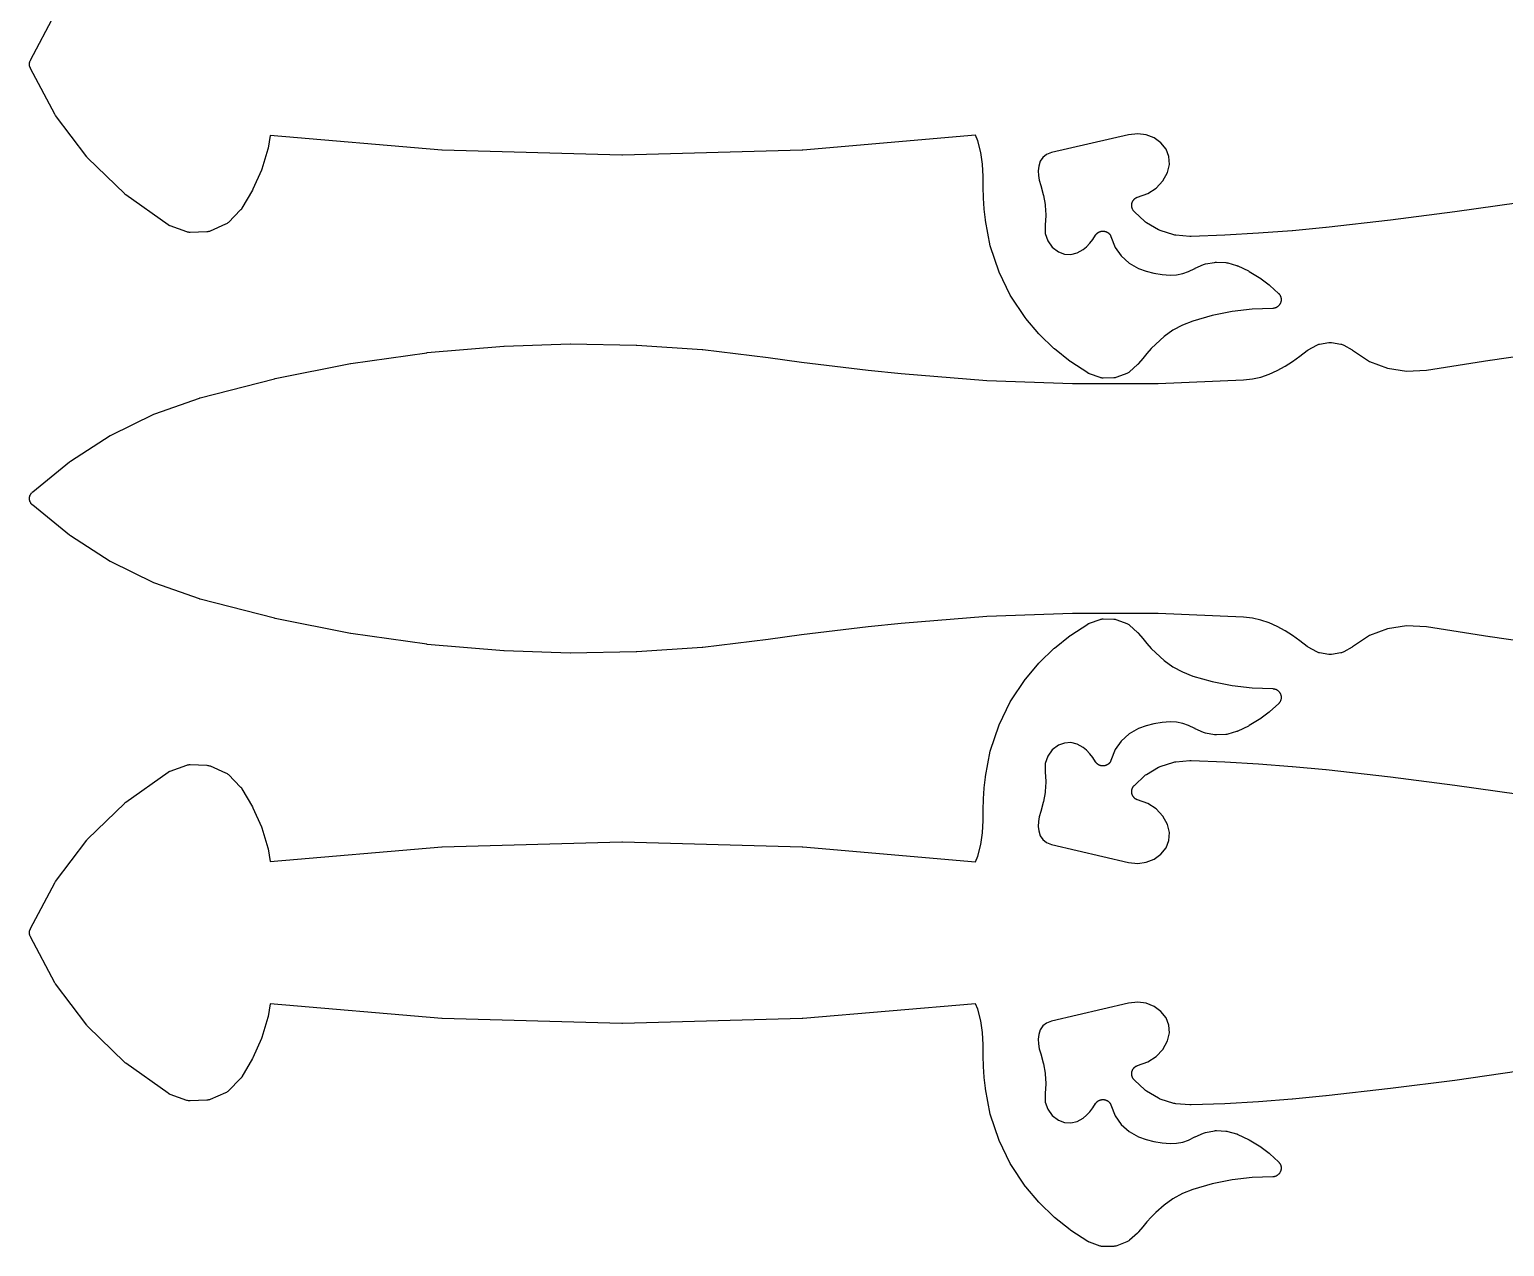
# Model space of a CAD drawing. Header units: metres. Extents: x 0 to 3000, y 0 to 1240.
# Drawn here: x 1358.8 to 1698.4, y 679.4 to 959.7 of the extents above; entities that cross this region are included whole.
import ezdxf

# ---------------------------------------------------------------- set-up
doc = ezdxf.new("R2010")
doc.units = ezdxf.units.M

msp = doc.modelspace()

# ---------------------------------------------------------------- linework, layer by layer
at = {"color": 1}
for points in [[(1701.77, 919.78), (1687.02, 917.66), (1686.99, 917.66), (1672.2, 915.76), (1672.17, 915.76), (1657.36, 914.08), (1657.34, 914.08), (1657.32, 914.08), (1649.6, 913.34), (1649.57, 913.34), (1641.83, 912.74), (1641.8, 912.74), (1634.05, 912.29), (1634.02, 912.29), (1626.27, 911.99), (1626.24, 911.99), (1626.22, 911.99), (1626.15, 911.99), (1626.07, 911.99), (1626.05, 911.99), (1626.02, 911.99), (1622.74, 912.27), (1622.51, 912.3), (1622.3, 912.36), (1619.19, 913.35), (1618.98, 913.43), (1618.78, 913.53), (1615.98, 915.18), (1615.79, 915.31), (1615.62, 915.45), (1613.22, 917.72), (1613.17, 917.78), (1613.11, 917.84), (1613.1, 917.85), (1613.09, 917.86), (1613.04, 917.93), (1612.98, 917.99), (1612.97, 918.01), (1612.97, 918.02), (1612.92, 918.09), (1612.88, 918.16), (1612.87, 918.17), (1612.86, 918.18), (1612.82, 918.26), (1612.78, 918.33), (1612.78, 918.34), (1612.77, 918.36), (1612.74, 918.44), (1612.71, 918.51), (1612.71, 918.53), (1612.7, 918.54), (1612.68, 918.62), (1612.65, 918.7), (1612.65, 918.72), (1612.65, 918.73), (1612.63, 918.81), (1612.62, 918.89), (1612.62, 918.91), (1612.61, 918.92), (1612.61, 919.01), (1612.6, 919.09), (1612.6, 919.1), (1612.6, 919.12), (1612.6, 919.2), (1612.6, 919.29), (1612.6, 919.3), (1612.6, 919.31), (1612.61, 919.4), (1612.62, 919.48), (1612.62, 919.49), (1612.63, 919.51), (1612.64, 919.59), (1612.66, 919.67), (1612.66, 919.69), (1612.67, 919.7), (1612.69, 919.78), (1612.72, 919.86), (1612.72, 919.87), (1612.73, 919.89), (1612.76, 919.96), (1612.79, 920.04), (1612.8, 920.05), (1612.81, 920.07), (1612.85, 920.14), (1612.89, 920.21), (1612.9, 920.23), (1612.9, 920.24), (1612.95, 920.31), (1613, 920.38), (1613.01, 920.39), (1613.02, 920.4), (1613.07, 920.46), (1613.12, 920.53), (1613.13, 920.54), (1613.14, 920.55), (1613.2, 920.61), (1613.26, 920.66), (1613.28, 920.67), (1613.29, 920.68), (1613.35, 920.74), (1613.42, 920.79), (1613.43, 920.8), (1613.44, 920.81), (1613.51, 920.85), (1613.58, 920.9), (1613.59, 920.9), (1613.61, 920.91), (1613.68, 920.95), (1613.75, 920.99), (1613.77, 920.99), (1613.78, 921), (1613.86, 921.03), (1613.94, 921.06), (1616.33, 921.9), (1618.22, 923.14), (1619.76, 924.79), (1620.86, 926.77), (1621.29, 928.6), (1621.17, 930.4), (1620.51, 932.08), (1619.34, 933.55), (1617.75, 934.69), (1615.93, 935.41), (1613.99, 935.68), (1611.89, 935.45), (1594.12, 931.33), (1592.96, 930.87), (1592.13, 930.2), (1591.53, 929.32), (1591.18, 928.19), (1591.09, 927.16), (1591.13, 926.05), (1591.3, 924.94), (1591.65, 923.75), (1592.25, 921.69), (1592.3, 921.46), (1592.66, 919.35), (1592.68, 919.12), (1592.79, 916.98), (1592.79, 916.75), (1592.65, 914.69), (1592.7, 912.67), (1593.27, 911), (1594.31, 909.56), (1595.76, 908.47), (1597.15, 907.97), (1598.6, 907.88), (1600.01, 908.21), (1601.39, 908.98), (1602.17, 909.64), (1602.94, 910.44), (1603.63, 911.31), (1604.29, 912.33), (1604.31, 912.35), (1604.32, 912.38), (1604.37, 912.43), (1604.41, 912.49), (1604.43, 912.51), (1604.44, 912.54), (1604.49, 912.59), (1604.54, 912.64), (1604.56, 912.66), (1604.58, 912.68), (1604.63, 912.72), (1604.68, 912.77), (1604.7, 912.79), (1604.72, 912.81), (1604.78, 912.85), (1604.83, 912.89), (1604.86, 912.91), (1604.88, 912.92), (1604.94, 912.96), (1605, 913), (1605.03, 913.01), (1605.05, 913.02), (1605.11, 913.05), (1605.18, 913.08), (1605.2, 913.09), (1605.23, 913.1), (1605.3, 913.13), (1605.36, 913.15), (1605.39, 913.16), (1605.42, 913.17), (1605.48, 913.18), (1605.55, 913.2), (1605.58, 913.21), (1605.61, 913.21), (1605.68, 913.22), (1605.74, 913.23), (1605.77, 913.24), (1605.8, 913.24), (1605.87, 913.24), (1605.94, 913.25), (1605.97, 913.25), (1606, 913.25), (1606.07, 913.24), (1606.14, 913.24), (1606.16, 913.24), (1606.19, 913.23), (1606.26, 913.22), (1606.33, 913.21), (1606.36, 913.21), (1606.39, 913.2), (1606.45, 913.19), (1606.52, 913.17), (1606.55, 913.16), (1606.58, 913.15), (1606.64, 913.13), (1606.71, 913.11), (1606.73, 913.1), (1606.76, 913.09), (1606.82, 913.05), (1606.89, 913.03), (1606.91, 913.01), (1606.94, 913), (1607, 912.96), (1607.06, 912.93), (1607.08, 912.91), (1607.1, 912.9), (1607.16, 912.85), (1607.22, 912.81), (1607.24, 912.79), (1607.26, 912.78), (1607.31, 912.73), (1607.36, 912.68), (1607.38, 912.66), (1607.4, 912.64), (1607.45, 912.59), (1607.5, 912.54), (1607.52, 912.52), (1607.53, 912.5), (1607.57, 912.44), (1607.62, 912.39), (1607.63, 912.36), (1607.65, 912.34), (1607.68, 912.28), (1607.72, 912.22), (1607.73, 912.19), (1607.75, 912.17), (1607.78, 912.1), (1607.81, 912.04), (1607.82, 912.02), (1607.83, 911.99), (1608.82, 909.5), (1610.2, 907.52), (1611.99, 905.89), (1614.19, 904.66), (1615.9, 904.04), (1617.72, 903.56), (1619.58, 903.25), (1621.44, 903.12), (1622.92, 903.19), (1624.34, 903.46), (1625.71, 903.92), (1627.14, 904.63), (1627.18, 904.65), (1627.22, 904.67), (1629.17, 905.53), (1629.39, 905.61), (1629.61, 905.67), (1631.68, 906.05), (1631.91, 906.08), (1632.14, 906.09), (1634.25, 905.99), (1634.48, 905.97), (1634.7, 905.92), (1636.75, 905.33), (1636.82, 905.31), (1636.89, 905.29), (1636.91, 905.28), (1636.94, 905.27), (1637, 905.24), (1637.07, 905.22), (1639.49, 904.06), (1639.67, 903.97), (1641.95, 902.58), (1642.12, 902.47), (1644.25, 900.86), (1644.41, 900.73), (1646.38, 898.91), (1646.38, 898.91), (1646.38, 898.91), (1646.45, 898.84), (1646.52, 898.77), (1646.52, 898.77), (1646.52, 898.77), (1646.58, 898.69), (1646.64, 898.62), (1646.64, 898.62), (1646.64, 898.61), (1646.69, 898.53), (1646.75, 898.46), (1646.75, 898.45), (1646.75, 898.45), (1646.79, 898.37), (1646.84, 898.28), (1646.84, 898.28), (1646.84, 898.28), (1646.87, 898.19), (1646.91, 898.1), (1646.91, 898.1), (1646.91, 898.09), (1646.94, 898), (1646.96, 897.91), (1646.96, 897.91), (1646.97, 897.91), (1646.98, 897.81), (1647, 897.72), (1647, 897.71), (1647, 897.71), (1647.01, 897.62), (1647.02, 897.52), (1647.02, 897.52), (1647.02, 897.52), (1647.02, 897.42), (1647.02, 897.33), (1647.02, 897.32), (1647.02, 897.32), (1647.01, 897.23), (1646.99, 897.13), (1646.99, 897.13), (1646.99, 897.13), (1646.97, 897.03), (1646.95, 896.94), (1646.95, 896.94), (1646.95, 896.93), (1646.92, 896.84), (1646.9, 896.75), (1646.89, 896.75), (1646.89, 896.75), (1646.86, 896.66), (1646.82, 896.57), (1646.82, 896.57), (1646.82, 896.57), (1646.77, 896.48), (1646.72, 896.4), (1646.72, 896.4), (1646.72, 896.39), (1646.67, 896.32), (1646.61, 896.24), (1646.61, 896.23), (1646.61, 896.23), (1646.55, 896.16), (1646.49, 896.09), (1646.49, 896.08), (1646.48, 896.08), (1646.42, 896.02), (1646.35, 895.95), (1646.35, 895.95), (1646.34, 895.95), (1646.27, 895.89), (1646.19, 895.83), (1646.19, 895.82), (1646.19, 895.82), (1646.11, 895.77), (1646.03, 895.72), (1646.03, 895.72), (1646.03, 895.72), (1645.94, 895.67), (1645.86, 895.63), (1645.85, 895.63), (1645.85, 895.63), (1645.76, 895.59), (1645.67, 895.55), (1645.67, 895.55), (1645.67, 895.55), (1645.58, 895.53), (1645.49, 895.5), (1645.48, 895.5), (1645.48, 895.5), (1645.39, 895.48), (1645.29, 895.46), (1645.29, 895.46), (1645.29, 895.46), (1645.19, 895.45), (1645.1, 895.45), (1645.09, 895.45), (1645.09, 895.45), (1640.35, 895.27), (1635.72, 894.73), (1631.15, 893.82), (1626.68, 892.54), (1624.31, 891.61), (1622.1, 890.41), (1620.04, 888.95), (1618.13, 887.23), (1617.12, 886.18), (1616.12, 885.07), (1615.14, 883.93), (1614.18, 882.74), (1614.14, 882.69), (1614.09, 882.64), (1614.07, 882.62), (1614.05, 882.6), (1614, 882.55), (1613.95, 882.5), (1612.06, 880.82), (1611.92, 880.71), (1611.77, 880.61), (1611.61, 880.52), (1611.45, 880.45), (1609.15, 879.57), (1608.98, 879.51), (1608.81, 879.47), (1608.64, 879.44), (1608.46, 879.43), (1606, 879.4), (1605.82, 879.4), (1605.64, 879.42), (1605.47, 879.46), (1605.3, 879.51), (1602.91, 880.37), (1602.88, 880.38), (1602.85, 880.39), (1602.79, 880.42), (1602.79, 880.42), (1602.73, 880.44), (1602.7, 880.46), (1602.67, 880.48), (1602.61, 880.51), (1602.56, 880.54), (1602.53, 880.56), (1602.5, 880.57), (1598.6, 883.1), (1598.44, 883.21), (1594.81, 886.1), (1594.66, 886.23), (1591.34, 889.46), (1591.2, 889.6), (1588.2, 893.15), (1588.19, 893.16), (1588.18, 893.17), (1588.13, 893.24), (1588.08, 893.3), (1588.07, 893.32), (1588.06, 893.33), (1584.78, 898.26), (1584.65, 898.49), (1582.07, 903.79), (1581.97, 904.03), (1580.1, 909.62), (1580.04, 909.88), (1578.92, 915.7), (1578.91, 915.78), (1578.9, 915.86), (1578.64, 918.3), (1578.64, 918.37), (1578.47, 920.82), (1578.46, 920.89), (1578.38, 923.34), (1578.38, 923.41), (1578.38, 925.82), (1578.27, 928.65), (1577.86, 931.37), (1577.15, 934.03), (1576.65, 935.31), (1536.85, 931.91), (1536.73, 931.9), (1495.34, 930.73), (1495.23, 930.73), (1453.84, 931.9), (1453.73, 931.91), (1414.25, 935.28), (1413.72, 932.33), (1413.66, 932.1), (1412.26, 927.51), (1412.18, 927.29), (1410.26, 922.88), (1410.15, 922.68), (1407.72, 918.51), (1407.69, 918.46), (1407.67, 918.42), (1407.64, 918.38), (1407.62, 918.34), (1407.58, 918.3), (1407.55, 918.26), (1407.52, 918.23), (1407.5, 918.19), (1407.46, 918.15), (1407.42, 918.11), (1404.59, 915.24), (1404.45, 915.11), (1404.29, 915), (1404.13, 914.89), (1403.96, 914.81), (1400.38, 913.25), (1400.21, 913.19), (1400.03, 913.14), (1399.84, 913.11), (1399.66, 913.09), (1395.76, 912.95), (1395.57, 912.95), (1395.38, 912.97), (1395.19, 913.01), (1395.01, 913.06), (1391.21, 914.43), (1391.14, 914.45), (1391.07, 914.48), (1391.05, 914.49), (1391.03, 914.5), (1390.97, 914.54), (1390.9, 914.57), (1390.88, 914.58), (1390.86, 914.59), (1390.8, 914.64), (1390.73, 914.68), (1380.95, 921.6), (1380.83, 921.7), (1380.71, 921.8), (1372.17, 930.11), (1372.07, 930.22), (1371.97, 930.34), (1364.82, 939.87), (1364.73, 940), (1364.65, 940.14), (1359.03, 950.72), (1358.99, 950.81), (1358.95, 950.89), (1358.95, 950.89), (1358.95, 950.9), (1358.91, 950.99), (1358.88, 951.07), (1358.88, 951.08), (1358.88, 951.08), (1358.86, 951.17), (1358.83, 951.26), (1358.83, 951.27), (1358.83, 951.27), (1358.82, 951.37), (1358.81, 951.46), (1358.8, 951.46), (1358.8, 951.47), (1358.8, 951.56), (1358.8, 951.65), (1358.8, 951.66), (1358.8, 951.66), (1358.8, 951.76), (1358.8, 951.85), (1358.8, 951.86), (1358.81, 951.86), (1358.82, 951.95), (1358.83, 952.04), (1358.83, 952.05), (1358.83, 952.06), (1358.86, 952.14), (1358.88, 952.23), (1358.88, 952.24), (1358.88, 952.25), (1358.91, 952.33), (1358.95, 952.42), (1358.95, 952.42), (1358.95, 952.43), (1358.99, 952.51), (1359.03, 952.6), (1364.65, 963.18)], [(1709.87, 817.66), (1695.12, 819.78), (1695.09, 819.78), (1680.46, 822.1), (1675.88, 822.36), (1671.51, 821.68), (1667.38, 820.08), (1663.46, 817.5), (1663.4, 817.47), (1663.34, 817.43), (1661.42, 816.34), (1661.26, 816.26), (1661.1, 816.2), (1660.94, 816.15), (1660.77, 816.11), (1658.64, 815.75), (1658.42, 815.72), (1658.19, 815.72), (1657.97, 815.75), (1655.84, 816.11), (1655.68, 816.15), (1655.51, 816.2), (1655.35, 816.26), (1655.2, 816.34), (1653.27, 817.43), (1653.23, 817.46), (1653.18, 817.49), (1653.14, 817.51), (1653.1, 817.54), (1653.06, 817.57), (1653.02, 817.6), (1651.35, 818.9), (1649.66, 820.09), (1647.91, 821.19), (1646.13, 822.19), (1644.27, 823.04), (1642.37, 823.68), (1640.4, 824.12), (1638.37, 824.35), (1618.68, 825.17), (1598.95, 825.2), (1579.23, 824.45), (1559.54, 822.9), (1551.88, 822.1), (1544.22, 821.21), (1536.56, 820.23), (1528.91, 819.17), (1528.89, 819.17), (1528.87, 819.16), (1513.82, 817.37), (1513.72, 817.36), (1498.62, 816.33), (1498.52, 816.33), (1483.38, 816.06), (1483.28, 816.06), (1468.13, 816.55), (1468.08, 816.56), (1468.03, 816.56), (1450.4, 818.07), (1450.29, 818.08), (1432.79, 820.57), (1432.68, 820.59), (1415.35, 824.04), (1415.24, 824.07), (1398.11, 828.49), (1398.03, 828.51), (1397.95, 828.54), (1387.62, 832.17), (1387.4, 832.26), (1377.59, 837.05), (1377.39, 837.16), (1368.2, 843.04), (1368.01, 843.18), (1359.53, 850.11), (1359.53, 850.11), (1359.52, 850.12), (1359.45, 850.18), (1359.38, 850.24), (1359.38, 850.25), (1359.38, 850.25), (1359.32, 850.32), (1359.25, 850.39), (1359.25, 850.39), (1359.25, 850.39), (1359.19, 850.47), (1359.13, 850.54), (1359.13, 850.55), (1359.13, 850.55), (1359.08, 850.63), (1359.03, 850.71), (1359.03, 850.72), (1359.03, 850.72), (1358.99, 850.81), (1358.95, 850.89), (1358.95, 850.89), (1358.95, 850.9), (1358.91, 850.99), (1358.88, 851.08), (1358.88, 851.08), (1358.88, 851.08), (1358.86, 851.17), (1358.83, 851.27), (1358.83, 851.27), (1358.83, 851.27), (1358.82, 851.37), (1358.81, 851.46), (1358.8, 851.46), (1358.8, 851.47), (1358.8, 851.56), (1358.8, 851.66), (1358.8, 851.66), (1358.8, 851.66), (1358.8, 851.76), (1358.8, 851.85), (1358.8, 851.86), (1358.81, 851.86), (1358.82, 851.95), (1358.83, 852.05), (1358.83, 852.05), (1358.83, 852.05), (1358.86, 852.14), (1358.88, 852.24), (1358.88, 852.24), (1358.88, 852.24), (1358.91, 852.33), (1358.95, 852.42), (1358.95, 852.42), (1358.95, 852.43), (1358.99, 852.51), (1359.03, 852.6), (1359.03, 852.6), (1359.03, 852.61), (1359.08, 852.69), (1359.13, 852.77), (1359.13, 852.77), (1359.13, 852.77), (1359.19, 852.85), (1359.25, 852.93), (1359.25, 852.93), (1359.25, 852.93), (1359.32, 853), (1359.38, 853.07), (1359.38, 853.07), (1359.38, 853.08), (1359.45, 853.14), (1359.52, 853.2), (1359.53, 853.21), (1359.53, 853.21), (1368.01, 860.14), (1368.2, 860.27), (1377.39, 866.16), (1377.59, 866.27), (1387.4, 871.06), (1387.62, 871.15), (1397.95, 874.78), (1398.03, 874.81), (1398.11, 874.83), (1415.24, 879.25), (1415.35, 879.28), (1432.68, 882.73), (1432.79, 882.75), (1450.29, 885.24), (1450.4, 885.25), (1468.03, 886.76), (1468.08, 886.76), (1468.13, 886.77), (1483.28, 887.26), (1483.38, 887.26), (1498.52, 886.99), (1498.62, 886.99), (1513.72, 885.95), (1513.82, 885.95), (1528.87, 884.15), (1528.89, 884.15), (1528.91, 884.15), (1536.56, 883.09), (1544.22, 882.11), (1551.88, 881.22), (1559.54, 880.42), (1579.23, 878.87), (1598.95, 878.11), (1618.68, 878.15), (1638.37, 878.97), (1640.4, 879.2), (1642.37, 879.64), (1644.27, 880.28), (1646.13, 881.13), (1647.91, 882.13), (1649.66, 883.23), (1651.35, 884.42), (1653.02, 885.72), (1653.06, 885.75), (1653.1, 885.78), (1653.14, 885.81), (1653.18, 885.83), (1653.23, 885.86), (1653.27, 885.89), (1655.2, 886.98), (1655.35, 887.06), (1655.51, 887.12), (1655.68, 887.17), (1655.84, 887.21), (1657.97, 887.57), (1658.19, 887.6), (1658.42, 887.6), (1658.64, 887.57), (1660.77, 887.21), (1660.94, 887.17), (1661.1, 887.12), (1661.26, 887.06), (1661.42, 886.98), (1663.34, 885.89), (1663.4, 885.85), (1663.46, 885.82), (1667.38, 883.24), (1671.51, 881.64), (1675.88, 880.95), (1680.46, 881.22), (1695.09, 883.54), (1695.12, 883.54), (1709.87, 885.66)], [(1701.77, 719.78), (1687.02, 717.66), (1686.99, 717.66), (1672.2, 715.76), (1672.17, 715.76), (1657.36, 714.08), (1657.34, 714.08), (1657.32, 714.08), (1649.6, 713.34), (1649.57, 713.34), (1641.83, 712.74), (1641.8, 712.74), (1634.05, 712.29), (1634.02, 712.29), (1626.27, 711.99), (1626.24, 711.99), (1626.22, 711.99), (1626.15, 711.99), (1626.07, 711.99), (1626.05, 711.99), (1626.02, 711.99), (1622.74, 712.27), (1622.51, 712.3), (1622.3, 712.36), (1619.19, 713.35), (1618.98, 713.43), (1618.78, 713.53), (1615.98, 715.18), (1615.79, 715.31), (1615.62, 715.45), (1613.22, 717.72), (1613.17, 717.78), (1613.11, 717.84), (1613.1, 717.85), (1613.09, 717.86), (1613.04, 717.93), (1612.98, 717.99), (1612.97, 718.01), (1612.97, 718.02), (1612.92, 718.09), (1612.88, 718.16), (1612.87, 718.17), (1612.86, 718.18), (1612.82, 718.26), (1612.78, 718.33), (1612.78, 718.34), (1612.77, 718.36), (1612.74, 718.44), (1612.71, 718.51), (1612.71, 718.53), (1612.7, 718.54), (1612.68, 718.62), (1612.65, 718.7), (1612.65, 718.72), (1612.65, 718.73), (1612.63, 718.81), (1612.62, 718.89), (1612.62, 718.91), (1612.61, 718.92), (1612.61, 719.01), (1612.6, 719.09), (1612.6, 719.1), (1612.6, 719.12), (1612.6, 719.2), (1612.6, 719.29), (1612.6, 719.3), (1612.6, 719.31), (1612.61, 719.4), (1612.62, 719.48), (1612.62, 719.49), (1612.63, 719.51), (1612.64, 719.59), (1612.66, 719.67), (1612.66, 719.69), (1612.67, 719.7), (1612.69, 719.78), (1612.72, 719.86), (1612.72, 719.87), (1612.73, 719.89), (1612.76, 719.96), (1612.79, 720.04), (1612.8, 720.05), (1612.81, 720.07), (1612.85, 720.14), (1612.89, 720.21), (1612.9, 720.23), (1612.9, 720.24), (1612.95, 720.31), (1613, 720.38), (1613.01, 720.39), (1613.02, 720.4), (1613.07, 720.46), (1613.12, 720.53), (1613.13, 720.54), (1613.14, 720.55), (1613.2, 720.61), (1613.26, 720.66), (1613.28, 720.67), (1613.29, 720.68), (1613.35, 720.74), (1613.42, 720.79), (1613.43, 720.8), (1613.44, 720.81), (1613.51, 720.85), (1613.58, 720.9), (1613.59, 720.9), (1613.61, 720.91), (1613.68, 720.95), (1613.75, 720.99), (1613.77, 720.99), (1613.78, 721), (1613.86, 721.03), (1613.94, 721.06), (1616.33, 721.9), (1618.22, 723.14), (1619.76, 724.79), (1620.86, 726.77), (1621.29, 728.6), (1621.17, 730.4), (1620.51, 732.08), (1619.34, 733.55), (1617.75, 734.69), (1615.93, 735.41), (1613.99, 735.68), (1611.89, 735.45), (1594.12, 731.33), (1592.96, 730.87), (1592.13, 730.2), (1591.53, 729.32), (1591.18, 728.19), (1591.09, 727.16), (1591.13, 726.05), (1591.3, 724.94), (1591.65, 723.75), (1592.25, 721.69), (1592.3, 721.46), (1592.66, 719.35), (1592.68, 719.12), (1592.79, 716.98), (1592.79, 716.75), (1592.65, 714.69), (1592.7, 712.67), (1593.27, 711), (1594.31, 709.56), (1595.76, 708.47), (1597.15, 707.97), (1598.6, 707.88), (1600.01, 708.21), (1601.39, 708.98), (1602.17, 709.64), (1602.94, 710.44), (1603.63, 711.31), (1604.29, 712.33), (1604.31, 712.35), (1604.32, 712.38), (1604.37, 712.43), (1604.41, 712.49), (1604.43, 712.51), (1604.44, 712.54), (1604.49, 712.59), (1604.54, 712.64), (1604.56, 712.66), (1604.58, 712.68), (1604.63, 712.72), (1604.68, 712.77), (1604.7, 712.79), (1604.72, 712.81), (1604.78, 712.85), (1604.83, 712.89), (1604.86, 712.91), (1604.88, 712.92), (1604.94, 712.96), (1605, 713), (1605.03, 713.01), (1605.05, 713.02), (1605.11, 713.05), (1605.18, 713.08), (1605.2, 713.09), (1605.23, 713.1), (1605.3, 713.13), (1605.36, 713.15), (1605.39, 713.16), (1605.42, 713.17), (1605.48, 713.18), (1605.55, 713.2), (1605.58, 713.21), (1605.61, 713.21), (1605.68, 713.22), (1605.74, 713.23), (1605.77, 713.24), (1605.8, 713.24), (1605.87, 713.24), (1605.94, 713.25), (1605.97, 713.25), (1606, 713.25), (1606.07, 713.24), (1606.14, 713.24), (1606.16, 713.24), (1606.19, 713.23), (1606.26, 713.22), (1606.33, 713.21), (1606.36, 713.21), (1606.39, 713.2), (1606.45, 713.19), (1606.52, 713.17), (1606.55, 713.16), (1606.58, 713.15), (1606.64, 713.13), (1606.71, 713.11), (1606.73, 713.1), (1606.76, 713.09), (1606.82, 713.05), (1606.89, 713.03), (1606.91, 713.01), (1606.94, 713), (1607, 712.96), (1607.06, 712.93), (1607.08, 712.91), (1607.1, 712.9), (1607.16, 712.85), (1607.22, 712.81), (1607.24, 712.79), (1607.26, 712.78), (1607.31, 712.73), (1607.36, 712.68), (1607.38, 712.66), (1607.4, 712.64), (1607.45, 712.59), (1607.5, 712.54), (1607.52, 712.52), (1607.53, 712.5), (1607.57, 712.44), (1607.62, 712.39), (1607.63, 712.36), (1607.65, 712.34), (1607.68, 712.28), (1607.72, 712.22), (1607.73, 712.19), (1607.75, 712.17), (1607.78, 712.1), (1607.81, 712.04), (1607.82, 712.02), (1607.83, 711.99), (1608.82, 709.5), (1610.2, 707.52), (1611.99, 705.89), (1614.19, 704.66), (1615.9, 704.04), (1617.72, 703.56), (1619.58, 703.25), (1621.44, 703.12), (1622.92, 703.19), (1624.34, 703.46), (1625.71, 703.92), (1627.14, 704.63), (1627.18, 704.65), (1627.22, 704.67), (1629.17, 705.53), (1629.39, 705.61), (1629.61, 705.67), (1631.68, 706.05), (1631.91, 706.08), (1632.14, 706.09), (1634.25, 705.99), (1634.48, 705.97), (1634.7, 705.92), (1636.75, 705.33), (1636.82, 705.31), (1636.89, 705.29), (1636.91, 705.28), (1636.94, 705.27), (1637, 705.24), (1637.07, 705.22), (1639.49, 704.06), (1639.67, 703.97), (1641.95, 702.58), (1642.12, 702.47), (1644.25, 700.86), (1644.41, 700.73), (1646.38, 698.91), (1646.38, 698.91), (1646.38, 698.91), (1646.45, 698.84), (1646.52, 698.77), (1646.52, 698.77), (1646.52, 698.77), (1646.58, 698.69), (1646.64, 698.62), (1646.64, 698.62), (1646.64, 698.61), (1646.69, 698.53), (1646.75, 698.46), (1646.75, 698.45), (1646.75, 698.45), (1646.79, 698.37), (1646.84, 698.28), (1646.84, 698.28), (1646.84, 698.28), (1646.87, 698.19), (1646.91, 698.1), (1646.91, 698.1), (1646.91, 698.09), (1646.94, 698), (1646.96, 697.91), (1646.96, 697.91), (1646.97, 697.91), (1646.98, 697.81), (1647, 697.72), (1647, 697.71), (1647, 697.71), (1647.01, 697.62), (1647.02, 697.52), (1647.02, 697.52), (1647.02, 697.52), (1647.02, 697.42), (1647.02, 697.33), (1647.02, 697.32), (1647.02, 697.32), (1647.01, 697.23), (1646.99, 697.13), (1646.99, 697.13), (1646.99, 697.13), (1646.97, 697.03), (1646.95, 696.94), (1646.95, 696.94), (1646.95, 696.93), (1646.92, 696.84), (1646.9, 696.75), (1646.89, 696.75), (1646.89, 696.75), (1646.86, 696.66), (1646.82, 696.57), (1646.82, 696.57), (1646.82, 696.57), (1646.77, 696.48), (1646.72, 696.4), (1646.72, 696.4), (1646.72, 696.39), (1646.67, 696.32), (1646.61, 696.24), (1646.61, 696.23), (1646.61, 696.23), (1646.55, 696.16), (1646.49, 696.09), (1646.49, 696.08), (1646.48, 696.08), (1646.42, 696.02), (1646.35, 695.95), (1646.35, 695.95), (1646.34, 695.95), (1646.27, 695.89), (1646.19, 695.83), (1646.19, 695.82), (1646.19, 695.82), (1646.11, 695.77), (1646.03, 695.72), (1646.03, 695.72), (1646.03, 695.72), (1645.94, 695.67), (1645.86, 695.63), (1645.85, 695.63), (1645.85, 695.63), (1645.76, 695.59), (1645.67, 695.55), (1645.67, 695.55), (1645.67, 695.55), (1645.58, 695.53), (1645.49, 695.5), (1645.48, 695.5), (1645.48, 695.5), (1645.39, 695.48), (1645.29, 695.46), (1645.29, 695.46), (1645.29, 695.46), (1645.19, 695.45), (1645.1, 695.45), (1645.09, 695.45), (1645.09, 695.45), (1640.35, 695.27), (1635.72, 694.73), (1631.15, 693.82), (1626.68, 692.54), (1624.31, 691.61), (1622.1, 690.41), (1620.04, 688.95), (1618.13, 687.23), (1617.12, 686.18), (1616.12, 685.07), (1615.14, 683.93), (1614.18, 682.74), (1614.14, 682.69), (1614.09, 682.64), (1614.07, 682.62), (1614.05, 682.6), (1614, 682.55), (1613.95, 682.5), (1612.06, 680.82), (1611.92, 680.71), (1611.77, 680.61), (1611.61, 680.52), (1611.45, 680.45), (1609.15, 679.57), (1608.98, 679.51), (1608.81, 679.47), (1608.64, 679.44), (1608.46, 679.43), (1606, 679.4), (1605.82, 679.4), (1605.64, 679.42), (1605.47, 679.46), (1605.3, 679.51), (1602.91, 680.37), (1602.88, 680.38), (1602.85, 680.39), (1602.79, 680.42), (1602.79, 680.42), (1602.73, 680.44), (1602.7, 680.46), (1602.67, 680.48), (1602.61, 680.51), (1602.56, 680.54), (1602.53, 680.56), (1602.5, 680.57), (1598.6, 683.1), (1598.44, 683.21), (1594.81, 686.1), (1594.66, 686.23), (1591.34, 689.46), (1591.2, 689.6), (1588.2, 693.15), (1588.19, 693.16), (1588.18, 693.17), (1588.13, 693.24), (1588.08, 693.3), (1588.07, 693.32), (1588.06, 693.33), (1584.78, 698.26), (1584.65, 698.49), (1582.07, 703.79), (1581.97, 704.03), (1580.1, 709.62), (1580.04, 709.88), (1578.92, 715.7), (1578.91, 715.78), (1578.9, 715.86), (1578.64, 718.3), (1578.64, 718.37), (1578.47, 720.82), (1578.46, 720.89), (1578.38, 723.34), (1578.38, 723.41), (1578.38, 725.82), (1578.27, 728.65), (1577.86, 731.37), (1577.15, 734.03), (1576.65, 735.31), (1536.85, 731.91), (1536.73, 731.9), (1495.34, 730.73), (1495.23, 730.73), (1453.84, 731.9), (1453.73, 731.91), (1414.25, 735.28), (1413.72, 732.33), (1413.66, 732.1), (1412.26, 727.51), (1412.18, 727.29), (1410.26, 722.88), (1410.15, 722.68), (1407.72, 718.51), (1407.69, 718.46), (1407.67, 718.42), (1407.64, 718.38), (1407.62, 718.34), (1407.58, 718.3), (1407.55, 718.26), (1407.52, 718.23), (1407.5, 718.19), (1407.46, 718.15), (1407.42, 718.11), (1404.59, 715.24), (1404.45, 715.11), (1404.29, 715), (1404.13, 714.89), (1403.96, 714.81), (1400.38, 713.25), (1400.21, 713.19), (1400.03, 713.14), (1399.84, 713.11), (1399.66, 713.09), (1395.76, 712.95), (1395.57, 712.95), (1395.38, 712.97), (1395.19, 713.01), (1395.01, 713.06), (1391.21, 714.43), (1391.14, 714.45), (1391.07, 714.48), (1391.05, 714.49), (1391.03, 714.5), (1390.97, 714.54), (1390.9, 714.57), (1390.88, 714.58), (1390.86, 714.59), (1390.8, 714.64), (1390.73, 714.68), (1380.95, 721.6), (1380.83, 721.7), (1380.71, 721.8), (1372.17, 730.11), (1372.07, 730.22), (1371.97, 730.34), (1364.82, 739.87), (1364.73, 740), (1364.65, 740.14), (1359.03, 750.72), (1358.99, 750.81), (1358.95, 750.89), (1358.95, 750.89), (1358.95, 750.9), (1358.91, 750.99), (1358.88, 751.07), (1358.88, 751.08), (1358.88, 751.08), (1358.86, 751.17), (1358.83, 751.26), (1358.83, 751.27), (1358.83, 751.27), (1358.82, 751.37), (1358.81, 751.46), (1358.8, 751.46), (1358.8, 751.47), (1358.8, 751.56), (1358.8, 751.65), (1358.8, 751.66), (1358.8, 751.66), (1358.8, 751.76), (1358.8, 751.85), (1358.8, 751.86), (1358.81, 751.86), (1358.82, 751.95), (1358.83, 752.04), (1358.83, 752.05), (1358.83, 752.06), (1358.86, 752.14), (1358.88, 752.23), (1358.88, 752.24), (1358.88, 752.25), (1358.91, 752.33), (1358.95, 752.42), (1358.95, 752.42), (1358.95, 752.43), (1358.99, 752.51), (1359.03, 752.6), (1364.65, 763.18), (1364.73, 763.32), (1364.82, 763.45), (1371.97, 772.98), (1372.07, 773.1), (1372.17, 773.21), (1380.71, 781.52), (1380.83, 781.62), (1380.95, 781.72), (1390.73, 788.64), (1390.8, 788.68), (1390.86, 788.72), (1390.88, 788.74), (1390.9, 788.75), (1390.97, 788.78), (1391.03, 788.82), (1391.05, 788.83), (1391.07, 788.84), (1391.14, 788.86), (1391.21, 788.89), (1395.01, 790.26), (1395.19, 790.31), (1395.38, 790.35), (1395.57, 790.37), (1395.76, 790.37), (1399.66, 790.23), (1399.84, 790.21), (1400.03, 790.18), (1400.21, 790.13), (1400.38, 790.07), (1403.96, 788.51), (1404.13, 788.42), (1404.29, 788.32), (1404.45, 788.21), (1404.59, 788.08), (1407.42, 785.21), (1407.46, 785.17), (1407.5, 785.13), (1407.52, 785.09), (1407.55, 785.06), (1407.58, 785.02), (1407.62, 784.97), (1407.64, 784.94), (1407.67, 784.9), (1407.69, 784.86), (1407.72, 784.81), (1410.15, 780.64), (1410.26, 780.44), (1412.18, 776.03), (1412.26, 775.81), (1413.66, 771.22), (1413.72, 770.99), (1414.25, 768.04), (1453.73, 771.41), (1453.84, 771.42), (1495.23, 772.59), (1495.34, 772.59), (1536.73, 771.42), (1536.85, 771.41), (1576.65, 768.01), (1577.15, 769.29), (1577.86, 771.95), (1578.27, 774.67), (1578.38, 777.5), (1578.38, 779.91), (1578.38, 779.98), (1578.46, 782.43), (1578.47, 782.5), (1578.64, 784.95), (1578.64, 785.02), (1578.9, 787.46), (1578.91, 787.54), (1578.92, 787.62), (1580.04, 793.44), (1580.1, 793.69), (1581.97, 799.29), (1582.07, 799.53), (1584.65, 804.83), (1584.78, 805.06), (1588.06, 809.99), (1588.07, 810), (1588.08, 810.02), (1588.13, 810.08), (1588.18, 810.14), (1588.19, 810.16), (1588.2, 810.17), (1591.2, 813.72), (1591.34, 813.86), (1594.66, 817.09), (1594.81, 817.22), (1598.44, 820.11), (1598.6, 820.22), (1602.5, 822.75), (1602.53, 822.76), (1602.56, 822.78), (1602.61, 822.81), (1602.67, 822.84), (1602.7, 822.86), (1602.73, 822.87), (1602.79, 822.9), (1602.85, 822.93), (1602.88, 822.94), (1602.91, 822.95), (1605.3, 823.8), (1605.47, 823.86), (1605.64, 823.89), (1605.82, 823.92), (1606, 823.92), (1608.46, 823.89), (1608.64, 823.87), (1608.81, 823.85), (1608.98, 823.81), (1609.15, 823.75), (1611.45, 822.87), (1611.61, 822.8), (1611.77, 822.71), (1611.92, 822.61), (1612.06, 822.5), (1613.95, 820.82), (1614, 820.77), (1614.05, 820.72), (1614.07, 820.7), (1614.09, 820.68), (1614.14, 820.63), (1614.18, 820.58), (1615.14, 819.39), (1616.12, 818.25), (1617.12, 817.14), (1618.13, 816.09), (1620.04, 814.37), (1622.1, 812.91), (1624.31, 811.71), (1626.68, 810.77), (1631.15, 809.5), (1635.72, 808.59), (1640.35, 808.04), (1645.09, 807.87), (1645.09, 807.87), (1645.1, 807.87), (1645.19, 807.86), (1645.29, 807.86), (1645.29, 807.86), (1645.29, 807.86), (1645.39, 807.84), (1645.48, 807.82), (1645.48, 807.82), (1645.49, 807.82), (1645.58, 807.79), (1645.67, 807.77), (1645.67, 807.77), (1645.67, 807.76), (1645.76, 807.73), (1645.85, 807.69), (1645.85, 807.69), (1645.86, 807.69), (1645.94, 807.65), (1646.03, 807.6), (1646.03, 807.6), (1646.03, 807.6), (1646.11, 807.55), (1646.19, 807.5), (1646.19, 807.49), (1646.19, 807.49), (1646.27, 807.43), (1646.34, 807.37), (1646.35, 807.37), (1646.35, 807.37), (1646.42, 807.3), (1646.48, 807.24), (1646.49, 807.23), (1646.49, 807.23), (1646.55, 807.16), (1646.61, 807.09), (1646.61, 807.08), (1646.61, 807.08), (1646.67, 807), (1646.72, 806.93), (1646.72, 806.92), (1646.72, 806.92), (1646.77, 806.84), (1646.82, 806.75), (1646.82, 806.75), (1646.82, 806.75), (1646.86, 806.66), (1646.89, 806.57), (1646.89, 806.57), (1646.9, 806.57), (1646.92, 806.48), (1646.95, 806.39), (1646.95, 806.38), (1646.95, 806.38), (1646.97, 806.29), (1646.99, 806.19), (1646.99, 806.19), (1646.99, 806.19), (1647.01, 806.09), (1647.02, 806), (1647.02, 806), (1647.02, 805.99), (1647.02, 805.9), (1647.02, 805.8), (1647.02, 805.8), (1647.02, 805.8), (1647.01, 805.7), (1647, 805.61), (1647, 805.6), (1647, 805.6), (1646.98, 805.51), (1646.97, 805.41), (1646.96, 805.41), (1646.96, 805.41), (1646.94, 805.32), (1646.91, 805.23), (1646.91, 805.22), (1646.91, 805.22), (1646.87, 805.13), (1646.84, 805.04), (1646.84, 805.04), (1646.84, 805.04), (1646.79, 804.95), (1646.75, 804.87), (1646.75, 804.87), (1646.75, 804.86), (1646.69, 804.78), (1646.64, 804.7), (1646.64, 804.7), (1646.64, 804.7), (1646.58, 804.63), (1646.52, 804.55), (1646.52, 804.55), (1646.52, 804.55), (1646.45, 804.48), (1646.38, 804.41), (1646.38, 804.41), (1646.38, 804.41), (1644.41, 802.59), (1644.25, 802.46), (1642.12, 800.85), (1641.95, 800.74), (1639.67, 799.35), (1639.49, 799.25), (1637.07, 798.1), (1637, 798.08), (1636.94, 798.05), (1636.91, 798.04), (1636.89, 798.03), (1636.82, 798.01), (1636.75, 797.99), (1634.7, 797.4), (1634.48, 797.35), (1634.25, 797.33), (1632.14, 797.23), (1631.91, 797.24), (1631.68, 797.27), (1629.61, 797.65), (1629.39, 797.71), (1629.17, 797.79), (1627.22, 798.65), (1627.18, 798.67), (1627.14, 798.69), (1625.71, 799.4), (1624.34, 799.86), (1622.92, 800.13), (1621.44, 800.2), (1619.58, 800.06), (1617.72, 799.76), (1615.9, 799.28), (1614.19, 798.66), (1611.99, 797.43), (1610.2, 795.8), (1608.82, 793.82), (1607.83, 791.33), (1607.82, 791.3), (1607.81, 791.28), (1607.78, 791.21), (1607.75, 791.15), (1607.73, 791.13), (1607.72, 791.1), (1607.68, 791.04), (1607.65, 790.98), (1607.63, 790.96), (1607.62, 790.93), (1607.57, 790.88), (1607.53, 790.82), (1607.52, 790.8), (1607.5, 790.78), (1607.45, 790.73), (1607.4, 790.68), (1607.38, 790.66), (1607.36, 790.63), (1607.31, 790.59), (1607.26, 790.54), (1607.24, 790.52), (1607.22, 790.51), (1607.16, 790.46), (1607.1, 790.42), (1607.08, 790.41), (1607.06, 790.39), (1607, 790.36), (1606.94, 790.32), (1606.91, 790.31), (1606.89, 790.29), (1606.82, 790.26), (1606.76, 790.23), (1606.73, 790.22), (1606.71, 790.21), (1606.64, 790.19), (1606.58, 790.17), (1606.55, 790.16), (1606.52, 790.15), (1606.45, 790.13), (1606.39, 790.12), (1606.36, 790.11), (1606.33, 790.1), (1606.26, 790.1), (1606.19, 790.08), (1606.16, 790.08), (1606.14, 790.08), (1606.07, 790.08), (1606, 790.07), (1605.97, 790.07), (1605.94, 790.07), (1605.87, 790.08), (1605.8, 790.08), (1605.77, 790.08), (1605.74, 790.08), (1605.68, 790.1), (1605.61, 790.11), (1605.58, 790.11), (1605.55, 790.12), (1605.48, 790.13), (1605.42, 790.15), (1605.39, 790.16), (1605.36, 790.17), (1605.3, 790.19), (1605.23, 790.21), (1605.2, 790.23), (1605.18, 790.24), (1605.11, 790.27), (1605.05, 790.3), (1605.03, 790.31), (1605, 790.32), (1604.94, 790.36), (1604.88, 790.4), (1604.86, 790.41), (1604.83, 790.43), (1604.78, 790.47), (1604.72, 790.51), (1604.7, 790.53), (1604.68, 790.55), (1604.63, 790.59), (1604.58, 790.64), (1604.56, 790.66), (1604.54, 790.68), (1604.49, 790.73), (1604.44, 790.78), (1604.43, 790.81), (1604.41, 790.83), (1604.37, 790.88), (1604.32, 790.94), (1604.31, 790.96), (1604.29, 790.99), (1603.63, 792.01), (1602.94, 792.88), (1602.17, 793.68), (1601.39, 794.34), (1600.01, 795.11), (1598.6, 795.44), (1597.15, 795.35), (1595.76, 794.85), (1594.31, 793.75), (1593.27, 792.32), (1592.7, 790.65), (1592.65, 788.62), (1592.79, 786.57), (1592.79, 786.34), (1592.68, 784.2), (1592.66, 783.97), (1592.3, 781.86), (1592.25, 781.63), (1591.65, 779.57), (1591.3, 778.37), (1591.13, 777.27), (1591.09, 776.16), (1591.18, 775.13), (1591.53, 774), (1592.13, 773.12), (1592.96, 772.45), (1594.12, 771.99), (1611.89, 767.86), (1613.99, 767.64), (1615.93, 767.91), (1617.75, 768.63), (1619.34, 769.77), (1620.51, 771.24), (1621.17, 772.92), (1621.29, 774.72), (1620.86, 776.55), (1619.76, 778.53), (1618.22, 780.18), (1616.33, 781.42), (1613.94, 782.26), (1613.86, 782.29), (1613.78, 782.32), (1613.77, 782.33), (1613.75, 782.33), (1613.68, 782.37), (1613.61, 782.41), (1613.59, 782.42), (1613.58, 782.42), (1613.51, 782.47), (1613.44, 782.51), (1613.43, 782.52), (1613.42, 782.53), (1613.35, 782.58), (1613.29, 782.63), (1613.28, 782.65), (1613.26, 782.65), (1613.2, 782.71), (1613.14, 782.77), (1613.13, 782.78), (1613.12, 782.79), (1613.07, 782.86), (1613.02, 782.92), (1613.01, 782.93), (1613, 782.94), (1612.95, 783.01), (1612.9, 783.08), (1612.9, 783.09), (1612.89, 783.11), (1612.85, 783.18), (1612.81, 783.25), (1612.8, 783.27), (1612.79, 783.28), (1612.76, 783.36), (1612.73, 783.43), (1612.72, 783.45), (1612.72, 783.46), (1612.69, 783.54), (1612.67, 783.62), (1612.66, 783.63), (1612.66, 783.65), (1612.64, 783.73), (1612.63, 783.81), (1612.62, 783.82), (1612.62, 783.84), (1612.61, 783.92), (1612.6, 784), (1612.6, 784.02), (1612.6, 784.03), (1612.6, 784.12), (1612.6, 784.2), (1612.6, 784.22), (1612.6, 784.23), (1612.61, 784.31), (1612.61, 784.4), (1612.62, 784.41), (1612.62, 784.43), (1612.63, 784.51), (1612.65, 784.59), (1612.65, 784.6), (1612.65, 784.62), (1612.68, 784.7), (1612.7, 784.78), (1612.71, 784.79), (1612.71, 784.81), (1612.74, 784.88), (1612.77, 784.96), (1612.78, 784.97), (1612.78, 784.99), (1612.82, 785.06), (1612.86, 785.14), (1612.87, 785.15), (1612.88, 785.16), (1612.92, 785.23), (1612.97, 785.3), (1612.97, 785.31), (1612.98, 785.33), (1613.04, 785.39), (1613.09, 785.46), (1613.1, 785.47), (1613.11, 785.48), (1613.17, 785.54), (1613.22, 785.6), (1615.62, 787.86), (1615.79, 788.01), (1615.98, 788.13), (1618.78, 789.79), (1618.98, 789.89), (1619.19, 789.97), (1622.3, 790.96), (1622.51, 791.02), (1622.74, 791.05), (1626.02, 791.32), (1626.05, 791.33), (1626.07, 791.33), (1626.15, 791.33), (1626.22, 791.33), (1626.24, 791.33), (1626.27, 791.33), (1634.02, 791.03), (1634.05, 791.03), (1641.8, 790.58), (1641.83, 790.58), (1649.57, 789.98), (1649.6, 789.98), (1657.32, 789.24), (1657.34, 789.24), (1657.36, 789.24), (1672.17, 787.56), (1672.2, 787.56), (1686.99, 785.66), (1687.02, 785.66), (1701.77, 783.54)]]:
    msp.add_lwpolyline(points, dxfattribs=at)

doc.saveas('drawing.dxf')
